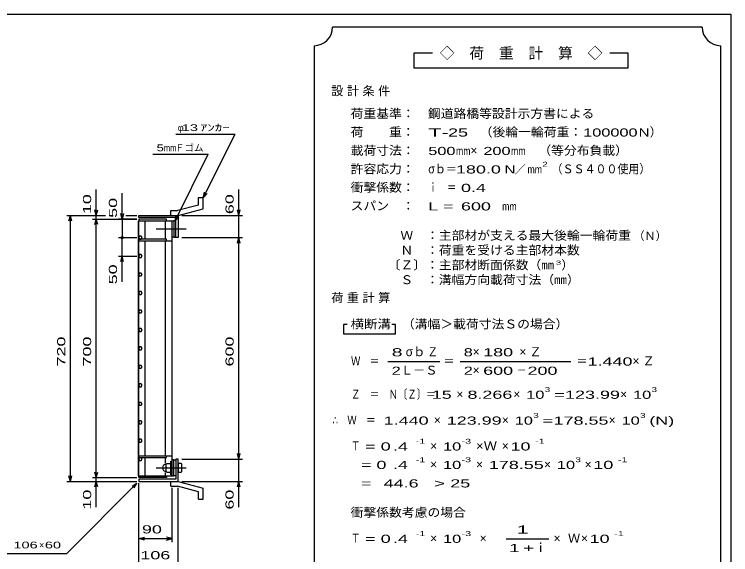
# Model space of a CAD drawing. Units: millimetres, scale not verified. Extents: x -1820 to 1731, y -1282 to 1054.
# Drawn here: x -207 to 1731, y -410 to 1054 of the extents above; entities that cross this region are included whole.
import ezdxf
from ezdxf.enums import TextEntityAlignment as Align

# ---------------------------------------------------------------- set-up
doc = ezdxf.new("R2010")
doc.units = ezdxf.units.MM
doc.header["$LTSCALE"] = 10
doc.linetypes.add('CHAIN', pattern=[18.5, 12, -1.5, 3.5, -1.5])
for name, color, linetype, lineweight in [('0_2', 150, 'Continuous', 25), ('16', 3, 'Continuous', 25), ('19', 6, 'Continuous', 25), ('22', 4, 'Continuous', 25), ('24', 2, 'Continuous', 25)]:
    doc.layers.add(name, color=color, linetype=linetype, lineweight=lineweight)
doc.styles.add('ベクトル', font='')
doc.styles.get('ベクトル').set_extended_font_data('ベクトル')

msp = doc.modelspace()

# ---------------------------------------------------------------- linework, layer by layer
at = {"layer": '0_2'}
for p, q in [((-1729, 1053.5), (1731, 1053.5)), ((1731, 1053.5), (1731, -1146.5))]:
    msp.add_line(p, q, dxfattribs=at)
at = {"layer": '16'}
for p, q in [((129.3, -196.5), (129.3, 494.5)), ((129.3, 494.5), (130, 494.5)), ((205, 499), (130, 499)), ((130, 499), (130, 494.5)), ((130, 494.5), (205, 494.5)), ((130, -196.5), (130, 494.5)), ((130, 494.5), (220, 494.5)), ((147.5, 444.5), (147.5, 494.5)), ((202.5, 444.5), (202.5, 494.5)), ((205, 494.5), (205, 499)), ((220, -196.5), (220, 494.5)), ((220, 494.5), (224.5, 494.5)), ((224.5, 494.5), (224.5, 450.5)), ((230.5, 494.5), (224.5, 494.5)), ((230.5, 450.5), (230.5, 494.5)), ((132.22, 452.88), (130, 448.96)), ((130, 448.96), (132.28, 445.09)), ((136.72, 452.91), (132.22, 452.88)), ((139, 449), (136.72, 452.91)), ((136.78, 445.12), (139, 449.04)), ((224.5, 450.5), (220, 450.5)), ((224.5, 450.5), (230.5, 450.5)), ((130, 444.5), (130, 440)), ((205, 444.5), (130, 444.5)), ((130, 440), (220, 440)), ((132.28, 445.09), (136.78, 445.12)), ((147.5, -142), (147.5, 440)), ((202.5, -142), (202.5, 440)), ((205, 440), (205, 444.5)), ((132.22, 402.88), (130, 398.96)), ((130, 398.96), (132.28, 395.09)), ((136.72, 402.91), (132.22, 402.88)), ((132.28, 395.09), (136.78, 395.12)), ((139, 399), (136.72, 402.91)), ((136.78, 395.12), (139, 399.04)), ((132.22, 352.88), (130, 348.96)), ((130, 348.96), (132.28, 345.09)), ((136.72, 352.91), (132.22, 352.88)), ((139, 349), (136.72, 352.91)), ((136.78, 345.12), (139, 349.04)), ((132.28, 345.09), (136.78, 345.12)), ((132.22, 302.88), (130, 298.96)), ((130, 298.96), (132.28, 295.09)), ((136.72, 302.91), (132.22, 302.88)), ((132.28, 295.09), (136.78, 295.12)), ((139, 299), (136.72, 302.91)), ((136.78, 295.12), (139, 299.04)), ((132.22, 252.88), (130, 248.96)), ((136.72, 252.91), (132.22, 252.88)), ((139, 249), (136.72, 252.91)), ((130, 248.96), (132.28, 245.09)), ((132.28, 245.09), (136.78, 245.12)), ((136.78, 245.12), (139, 249.04)), ((132.22, 202.88), (130, 198.96)), ((130, 198.96), (132.28, 195.09)), ((136.72, 202.91), (132.22, 202.88)), ((132.28, 195.09), (136.78, 195.12)), ((139, 199), (136.72, 202.91)), ((136.78, 195.12), (139, 199.04)), ((132.22, 152.88), (130, 148.96)), ((130, 148.96), (132.28, 145.09)), ((136.72, 152.91), (132.22, 152.88)), ((132.28, 145.09), (136.78, 145.12)), ((139, 149), (136.72, 152.91)), ((136.78, 145.12), (139, 149.04)), ((132.22, 102.88), (130, 98.96)), ((130, 98.96), (132.28, 95.09)), ((136.72, 102.91), (132.22, 102.88)), ((139, 99), (136.72, 102.91)), ((136.78, 95.12), (139, 99.04)), ((132.28, 95.09), (136.78, 95.12)), ((132.22, 52.88), (130, 48.96)), ((130, 48.96), (132.28, 45.09)), ((136.72, 52.91), (132.22, 52.88)), ((132.28, 45.09), (136.78, 45.12)), ((139, 49), (136.72, 52.91)), ((136.78, 45.12), (139, 49.04)), ((132.22, 2.88), (130, -1.04)), ((136.72, 2.91), (132.22, 2.88)), ((139, -1), (136.72, 2.91)), ((130, -1.04), (132.28, -4.91)), ((132.28, -4.91), (136.78, -4.88)), ((136.78, -4.88), (139, -0.96)), ((132.22, -47.12), (130, -51.04)), ((130, -51.04), (132.28, -54.91)), ((136.72, -47.09), (132.22, -47.12)), ((132.28, -54.91), (136.78, -54.88)), ((139, -51), (136.72, -47.09)), ((136.78, -54.88), (139, -50.96)), ((132.22, -97.12), (130, -101.04)), ((130, -101.04), (132.28, -104.91)), ((136.72, -97.09), (132.22, -97.12)), ((132.28, -104.91), (136.78, -104.88)), ((139, -101), (136.72, -97.09)), ((136.78, -104.88), (139, -100.96)), ((130, -146.5), (130, -142)), ((130, -142), (220, -142)), ((130, -146.5), (205, -146.5)), ((132.22, -147.12), (130, -151.04)), ((130, -151.04), (132.28, -154.91)), ((136.72, -147.09), (132.22, -147.12)), ((132.28, -154.91), (136.78, -154.88)), ((139, -151), (136.72, -147.09)), ((136.78, -154.88), (139, -150.96)), ((147.5, -196.5), (147.5, -146.5)), ((202.5, -161.5), (202.5, -146.5)), ((205, -146.5), (205, -142)), ((224.5, -152.5), (220, -152.5)), ((224.5, -196.5), (224.5, -152.5)), ((224.5, -152.5), (230.5, -152.5)), ((230.5, -152.5), (230.5, -196.5)), ((206, -162.5), (204, -164.5)), ((204, -184.5), (204, -164.5)), ((206, -174.5), (204, -172.5)), ((206, -162.5), (215, -162.5)), ((217, -164.5), (215, -162.5)), ((215, -174.5), (217, -172.5)), ((217, -193), (217, -156)), ((217, -156), (220, -156)), ((220, -193), (220, -156)), ((202.5, -196.5), (202.5, -187.5)), ((206, -174.5), (204, -176.5)), ((204, -184.5), (206, -186.5)), ((206, -174.5), (215, -174.5)), ((206, -186.5), (215, -186.5)), ((217, -176.5), (215, -174.5)), ((215, -186.5), (217, -184.5)), ((217, -193), (220, -193)), ((129.3, -196.5), (130, -196.5)), ((130, -196.5), (205, -196.5)), ((130, -201), (130, -196.5)), ((130, -196.5), (220, -196.5)), ((205, -201), (130, -201)), ((205, -196.5), (205, -201)), ((220, -196.5), (224.5, -196.5)), ((230.5, -196.5), (224.5, -196.5))]:
    msp.add_line(p, q, dxfattribs=at)
at = {"layer": '16', "linetype": 'CHAIN'}
for p, q in [((177, 472.5), (258, 472.5)), ((177, -174.5), (258, -174.5))]:
    msp.add_line(p, q, dxfattribs=at)
at = {"layer": '16'}
msp.add_arc((204, -174.5), 10, 90, 270, dxfattribs=at)
at = {"layer": '19'}
for p, q in [((291.11, 557.12), (304.11, 557.12)), ((291.11, 537.1), (291.11, 557.12)), ((304.11, 527.12), (304.11, 557.12)), ((291.11, 537.1), (234.78, 522.01)), ((236.5, 509), (304.11, 527.12)), ((130, 503), (130, 509)), ((130, 509), (236.5, 509)), ((216.49, 522.01), (234.78, 522.01)), ((216.49, 509.01), (216.49, 522.01)), ((216.5, 509), (236.5, 509)), ((236.5, 509), (236.5, 449)), ((230.5, 503), (130, 503)), ((230.5, 449), (230.5, 503)), ((236.5, 449), (230.5, 449)), ((236.5, -151), (230.5, -151)), ((230.5, -151), (230.5, -205)), ((236.5, -211), (236.5, -151)), ((244.5, -162.5), (236.5, -162.5)), ((236.5, -162.5), (236.5, -186.5)), ((246.5, -164.5), (244.5, -162.5)), ((246.5, -172.5), (244.5, -174.5)), ((246.5, -184.5), (246.5, -164.5)), ((236.5, -174.5), (244.5, -174.5)), ((236.5, -186.5), (244.5, -186.5)), ((244.5, -174.5), (246.5, -176.5)), ((244.5, -186.5), (246.5, -184.5)), ((130, -205), (130, -211)), ((230.5, -205), (130, -205)), ((130, -211), (236.5, -211)), ((216.49, -224.01), (216.49, -211.01)), ((216.5, -211), (236.5, -211)), ((236.5, -211), (304.11, -229.12)), ((216.49, -224.01), (234.78, -224.01)), ((291.11, -239.1), (234.78, -224.01)), ((304.11, -259.12), (304.11, -229.12)), ((291.11, -259.12), (291.11, -239.1)), ((291.11, -259.12), (304.11, -259.12))]:
    msp.add_line(p, q, dxfattribs=at)
at = {"layer": '22'}
for p, q in [((230.5, 729), (390.5, 729)), ((304.5, 557), (390.5, 729)), ((168, 674.5), (318, 674.5)), ((228, 494.5), (318, 674.5)), ((15, 509), (15, 579)), ((85, 499), (85, 569)), ((304.5, 557), (307.5, 571.6)), ((304.5, 557), (314.5, 568)), ((400.5, 509), (400.5, 579)), ((15, 509), (11, 524)), ((15, 509), (19, 524)), ((400.5, 509), (396.5, 524)), ((400.5, 509), (404.5, 524)), ((-65, 509), (40, 509)), ((-59, 494), (-55, 509)), ((-51, 494), (-55, 509)), ((-55, -211), (-55, 509)), ((5, 509), (40, 509)), ((15, 499), (15, 509)), ((85, 499), (81, 514)), ((89, 514), (85, 499)), ((95, 509), (125, 509)), ((95, 509), (125, 509)), ((228, 494.5), (231, 509.1)), ((228, 494.5), (238, 505.5)), ((246.5, 509), (410.5, 509)), ((400.5, 449), (400.5, 509)), ((5, 499), (125, 499)), ((11, 484), (15, 499)), ((19, 484), (15, 499)), ((15, -201), (15, 499)), ((125, 499), (75, 499)), ((85, 499), (85, 449)), ((75, 449), (125, 449)), ((85, 399), (85, 449)), ((246.5, 449), (410.5, 449)), ((396.5, 434), (400.5, 449)), ((404.5, 434), (400.5, 449)), ((400.5, -151), (400.5, 449)), ((75, 399), (125, 399)), ((81, 384), (85, 399)), ((89, 384), (85, 399)), ((85, 329), (85, 399)), ((246.5, -151), (410.5, -151)), ((400.5, -151), (396.5, -136)), ((400.5, -151), (404.5, -136)), ((400.5, -211), (400.5, -151)), ((15, -201), (11, -186)), ((15, -201), (19, -186)), ((-65, -211), (125, -211)), ((-55, -211), (-59, -196)), ((-55, -211), (-51, -196)), ((5, -201), (125, -201)), ((5, -211), (125, -211)), ((11, -226), (15, -211)), ((15, -211), (15, -201)), ((19, -226), (15, -211)), ((15, -281), (15, -211)), ((246.5, -211), (410.5, -211)), ((396.5, -226), (400.5, -211)), ((404.5, -226), (400.5, -211)), ((400.5, -281), (400.5, -211)), ((-65, -406), (125, -216)), ((112, -224), (125, -216)), ((117, -229), (125, -216)), ((130, -376), (130, -216)), ((130, -446), (130, -216)), ((220, -376), (220, -229)), ((236.5, -446), (236.5, -229)), ((130, -366), (145, -362)), ((145, -370), (130, -366)), ((130, -366), (220, -366)), ((220, -366), (205, -362)), ((205, -370), (220, -366)), ((-295, -406), (-65, -406))]:
    msp.add_line(p, q, dxfattribs=at)
msp.add_circle((85, 449), 3, dxfattribs=at)
at = {"layer": '24', "color": 4}
for p, q in [((1654, 1018.5), (654, 1018.5)), ((604, 968.5), (604, -581.5)), ((1704, -581.5), (1704, 968.5)), ((924, 948.5), (874, 948.5)), ((874, 948.5), (874, 908.5)), ((1454, 948.5), (1404, 948.5)), ((1454, 908.5), (1454, 948.5)), ((874, 908.5), (1454, 908.5)), ((694, 213.5), (684, 213.5)), ((684, 213.5), (684, 188.5)), ((824, 213.5), (814, 213.5)), ((824, 188.5), (824, 213.5)), ((684, 188.5), (824, 188.5)), ((804, 113.5), (944, 113.5)), ((999, 113.5), (1299, 113.5)), ((1124, -366.5), (1239, -366.5))]:
    msp.add_line(p, q, dxfattribs=at)
for centre, start, end in [((604, 1018.5), 270, 0), ((1704, 1018.5), 180, 270)]:
    msp.add_arc(centre, 50, start, end, dxfattribs=at)

# ---------------------------------------------------------------- texts
at = {"layer": '22', "color": 2, "style": 'ベクトル'}
for s, height, width, p in [(' 13 ', 18.33, 1.6, (235.5, 746.5)), ('ｱﾝｶｰ', 18.33, 1.6, (295.5, 746.5)), ('5', 18.33, 1.45, (178, 692)), ('mm', 18.33, 0.75, (198, 692)), (' 90 ', 21.99, 1.65, (125, -341)), (' 106 ', 18.33, 1.6, (-220, -383.5)), (' 60 ', 18.33, 1.6, (-135, -383.5)), (' 106 ', 21.99, 1.65, (120.75, -411))]:
    msp.add_text(s, height=height, dxfattribs=dict(at, width=width)).set_placement(p, align=Align.MIDDLE_LEFT)
for s, p in [('φ', (235.5, 746.5)), ('Ｆゴム', (228, 692)), ('×', (-140, -383.5))]:
    msp.add_text(s, height=18.33, dxfattribs=at).set_placement(p, align=Align.MIDDLE_LEFT)
at = {"layer": '22', "color": 2, "style": 'ベクトル', "width": 1.65}
for s, p in [(' 10 ', (-10, 499)), (' 60 ', (375.5, 499)), (' 50 ', (60, 489)), (' 50 ', (60, 309)), (' 720 ', (-80, 86.5)), (' 700 ', (-10, 86.5)), (' 600 ', (375.5, 86.5)), (' 10 ', (-10, -301)), (' 60 ', (375.5, -301))]:
    msp.add_text(s, height=21.99, rotation=90, dxfattribs=at).set_placement(p, align=Align.MIDDLE_LEFT)
at = {"layer": '24', "style": 'ベクトル'}
for s, height, p in [('◇\u3000荷\u3000重\u3000計\u3000算\u3000◇', 29.33, (944, 948.5)), ('）', 24.19, (1512, 735)), ('×', 24.19, (1027, 685)), ('／', 21.99, (1146.5, 633.5)), ('（Ｎ）', 21.99, (1468, 453.5)), ('）', 24.19, (1273, 375)), ('σｂ', 24.19, (852, 140)), ('×', 24.19, (1033, 140)), ('Ｌ－Ｓ', 24.19, (839, 90)), ('×', 24.19, (1033, 90)), ('×', 24.19, (989, 25)), ('×', 24.19, (1143, 25)), ('×', 24.19, (1432, 25)), ('×', 24.19, (928, -45)), ('×', 24.19, (1112, -45)), ('×', 24.19, (1401, -45)), ('×', 24.19, (918, -115)), ('×', 24.19, (1112, -115)), ('×', 24.19, (918, -165)), ('×', 24.19, (1042, -165)), ('×', 24.19, (1226, -165)), ('×', 24.19, (1336, -165)), ('×', 24.19, (918, -365)), ('×', 24.19, (1052, -365)), ('×', 24.19, (1252, -365)), ('Ｗ', 24.19, (1291, -365)), ('×', 24.19, (1326, -365)), ('ｉ', 24.19, (1200.5, -390))]:
    msp.add_text(s, height=height, dxfattribs=at).set_placement(p, align=Align.MIDDLE_LEFT)
for s, height, width, p in [('荷重基準：\u3000', 24.19, 1.05, (703, 785)), ('鋼道路橋等設計示方書による', 24.19, 1.05, (912, 785)), ('荷\u3000\u3000重：\u3000', 24.19, 1.05, (703, 735)), ('T-', 21.99, 2, (913, 733.5)), (' 25 ', 21.99, 1.65, (953, 733.5)), ('（後輪一輪荷重：', 24.19, 1.05, (1052, 735)), ('100000', 21.99, 1.5, (1332, 733.5)), ('N', 21.99, 1.4, (1482, 733.5)), ('載荷寸法：\u3000', 24.19, 1.05, (703, 685)), ('\u3000（等分布負載）', 24.19, 1.05, (1176, 685)), ('500', 21.99, 1.5, (913, 683.5)), ('mm', 21.99, 0.8, (988, 683.5)), ('200', 21.99, 1.5, (1062, 683.5)), ('mm', 21.99, 0.8, (1137, 683.5)), ('許容応力：\u3000', 24.19, 1.05, (703, 635)), ('σｂ＝', 24.19, 0.9, (913, 635)), ('180.0', 21.99, 1.65, (988, 633.5)), ('N', 21.99, 1.4, (1119, 633.5)), ('mm', 21.99, 0.8, (1181.5, 633.5)), ('2', 13.2, 1.5, (1221.5, 647.5)), ('（ＳＳ４００使用）', 24.19, 0.9, (1246.5, 635)), ('衝撃係数：\u3000', 24.19, 1.05, (703, 585)), ('ｉ\u3000＝', 24.19, 0.75, (913, 585)), (' 0.4', 21.99, 1.65, (988, 583.5)), ('スパン\u3000：\u3000', 24.19, 1.05, (703, 535)), ('L =', 21.99, 1.65, (913, 533.5)), (' 600 ', 21.99, 1.65, (988, 533.5)), ('mm', 21.99, 0.8, (1113, 533.5)), ('\u3000Ｗ\u3000：主部材が支える最大後輪一輪荷重', 24.19, 1.05, (803, 455)), ('\u3000Ｎ\u3000：荷重を受ける主部材本数', 24.19, 1.05, (803, 415)), ('〔Ｚ〕：主部材断面係数（㎜', 24.19, 1.05, (803, 375)), ('3', 11, 1.8, (1258, 381)), ('\u3000Ｓ\u3000：溝幅方向載荷寸法（㎜）', 24.19, 1.05, (803, 335)), ('横断溝', 24.19, 1.1, (703, 215)), ('\u3000（溝幅＞載荷寸法Ｓの場合）', 24.19, 1.05, (807, 215)), ('8', 21.99, 1.8, (814, 138.5)), ('Ｚ', 24.19, 0.9, (910, 140)), ('8', 21.99, 1.5, (1009, 138.5)), (' 180 ', 21.99, 1.65, (1048, 138.5)), ('Ｗ\u3000＝', 24.19, 0.75, (704, 115)), ('＝', 24.19, 0.9, (954, 115)), ('＝', 24.19, 0.9, (1314, 115)), ('1.440', 21.99, 1.65, (1344, 113.5)), ('2', 21.99, 1.5, (814, 88.5)), ('2', 21.99, 1.5, (1009, 88.5)), (' 600 ', 21.99, 1.65, (1048, 88.5)), (' 200 ', 21.99, 1.65, (1168, 88.5)), ('－', 24.19, 0.75, (1153, 90)), ('Ｚ\u3000＝\u3000Ｎ〔Ｚ〕＝', 24.19, 0.75, (704, 25)), ('3', 13.2, 1.5, (1228, 37.5)), ('3', 13.2, 1.5, (1517, 37.5)), (' 15 ', 21.99, 1.65, (909, 23.5)), ('8.266', 21.99, 1.65, (1019, 23.5)), ('10', 21.99, 1.5, (1178, 23.5)), ('=', 21.99, 1.7, (1253, 23.5)), ('123.99', 21.99, 1.65, (1283, 23.5)), ('10', 21.99, 1.5, (1467, 23.5)), ('∴\u3000Ｗ\u3000＝', 24.19, 0.75, (654, -45)), (' 1.440', 21.99, 1.65, (779, -46.5)), ('123.99', 21.99, 1.65, (963, -46.5)), ('10', 21.99, 1.5, (1147, -46.5)), ('3', 13.2, 1.5, (1197, -32.5)), ('178.55', 21.99, 1.65, (1252, -46.5)), ('10', 21.99, 1.5, (1436, -46.5)), ('3', 13.2, 1.5, (1486, -32.5)), ('(N)', 21.99, 1.65, (1511, -46.5)), ('=', 21.99, 1.7, (1222, -46.5)), ('-1', 13.2, 1.65, (879, -102.5)), ('-3', 13.2, 1.65, (1003, -102.5)), ('-1', 13.2, 1.65, (1202, -102.5)), ('Ｔ', 24.19, 0.75, (704, -115)), (' = 0', 21.99, 1.65, (729, -116.5)), (' .4 ', 21.99, 1.65, (804, -116.5)), ('10', 21.99, 1.5, (953, -116.5)), ('×Ｗ', 24.19, 1.1, (1042, -115)), (' 10 ', 21.99, 1.65, (1122, -116.5)), ('-1', 13.2, 1.65, (879, -152.5)), ('-3', 13.2, 1.65, (1003, -152.5)), ('3', 13.2, 1.5, (1311, -152.5)), ('-1', 13.2, 1.65, (1426, -152.5)), ('  = 0', 21.99, 1.65, (704, -166.5)), (' .4 ', 21.99, 1.65, (804, -166.5)), ('10', 21.99, 1.5, (953, -166.5)), ('178.55', 21.99, 1.65, (1077, -166.5)), ('10', 21.99, 1.5, (1261, -166.5)), (' 10 ', 21.99, 1.65, (1346, -166.5)), ('  =', 21.99, 1.65, (704, -216.5)), (' 44.6', 21.99, 1.65, (779, -216.5)), ('>', 21.99, 1.7, (929, -216.5)), (' 25 ', 21.99, 1.65, (959, -216.5)), ('衝撃係数考慮の場合', 24.19, 1.05, (703, -295)), ('-1', 13.2, 1.65, (879, -352.5)), ('-3', 13.2, 1.65, (1003, -352.5)), ('-1', 13.2, 1.65, (1416, -352.5)), ('Ｔ', 24.19, 0.75, (704, -365)), (' = 0', 21.99, 1.65, (729, -366.5)), (' .4 ', 21.99, 1.65, (804, -366.5)), ('10', 21.99, 1.5, (953, -366.5)), (' 10 ', 21.99, 1.65, (1336, -366.5))]:
    msp.add_text(s, height=height, dxfattribs=dict(at, width=width)).set_placement(p, align=Align.MIDDLE_LEFT)
at = {"layer": '24', "attachment_point": 4, "style": 'ベクトル'}
for s, insert, char_height in [('\\T1.28;設計条件', (650.5, 845), 24.19), ('\\T1.28;荷重計算', (650.5, 285), 24.19), ('\\T1.42;×Ｚ', (1159.5, 140), 24.19), ('\\T1.42;×Ｚ', (1465.5, 115), 24.19), ('\\T1.25;\\W2;\\~1\\~', (1131.5, -341.5), 21.99), ('\\T1.33;\\W1.75;1+', (1131.5, -391.5), 21.99)]:
    msp.add_mtext(s, dxfattribs=dict(at, insert=insert, char_height=char_height))

doc.saveas('drawing.dxf')
